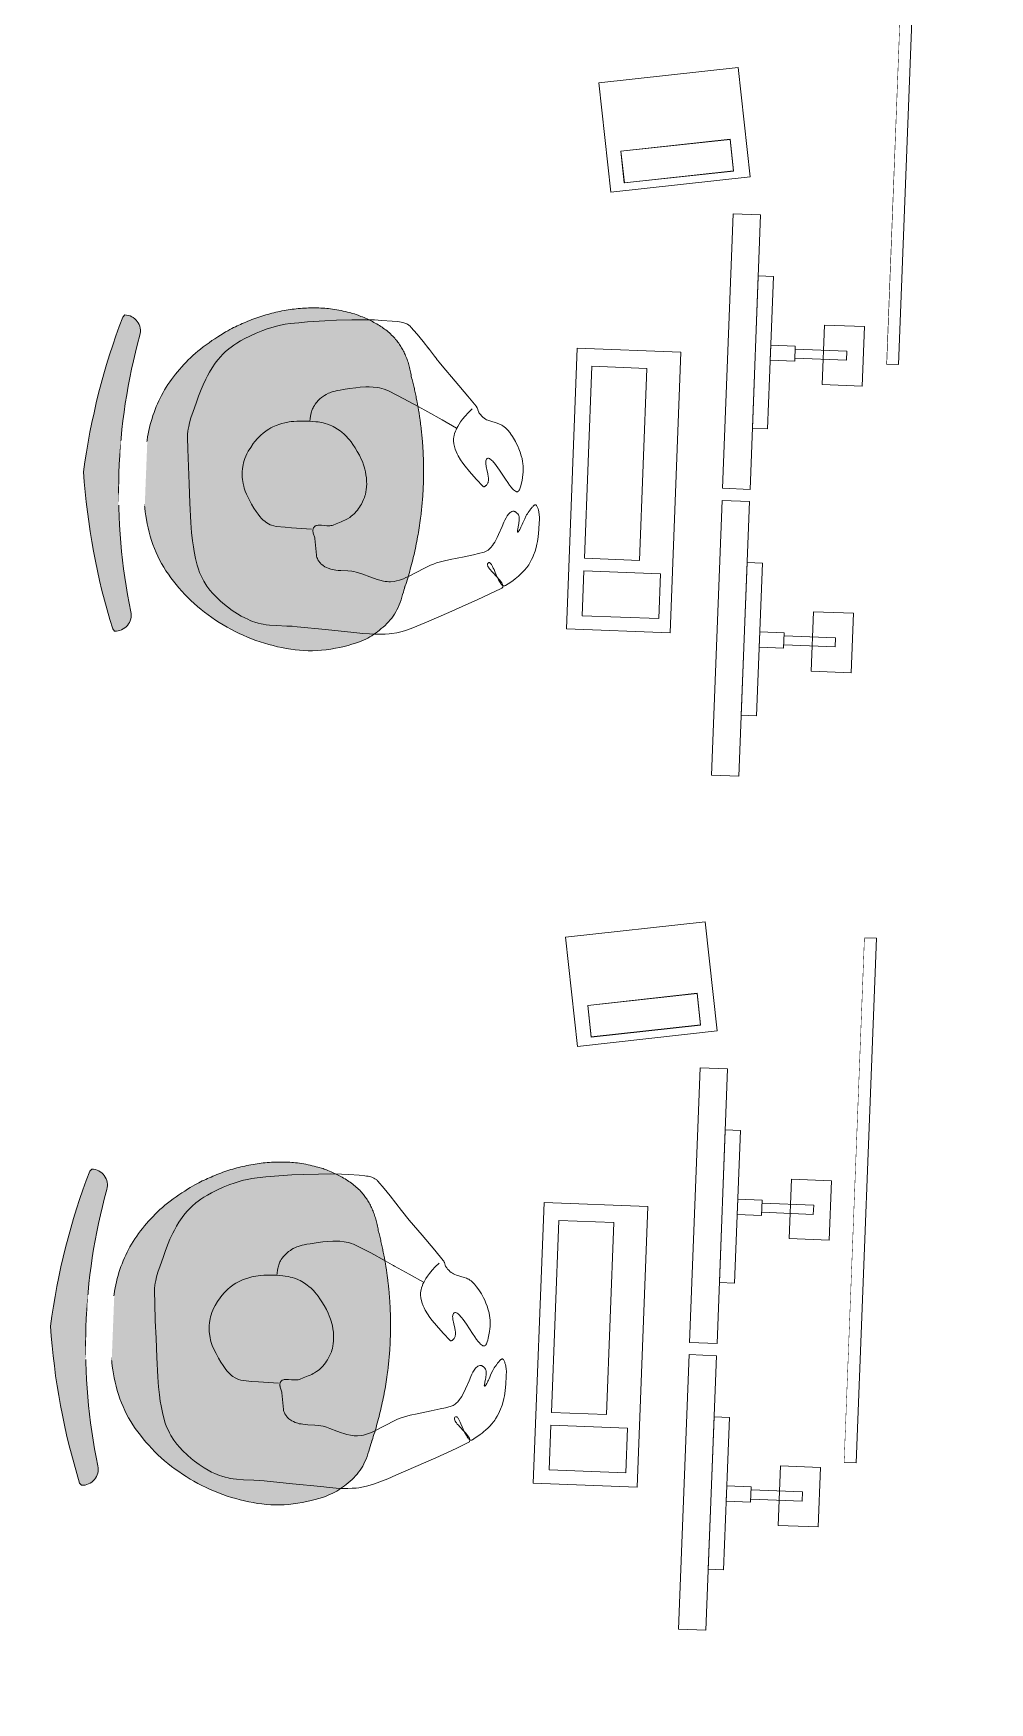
# Model space of a CAD drawing. Header units: millimetres. Extents: x 17924 to 83548, y -4690 to 56252.
# Drawn here: x 23729 to 25295, y 29877 to 32611 of the extents above; entities that cross this region are included whole.
import ezdxf

# ---------------------------------------------------------------- set-up
doc = ezdxf.new("R2010")
doc.units = ezdxf.units.MM
doc.header["$MEASUREMENT"] = 0
doc.layers.add('FURN-FILE', color=211, linetype='Continuous', lineweight=0)
doc.layers.add('FURN-WKST', color=42, linetype='Continuous', lineweight=13)

# ---------------------------------------------------------------- blocks, each defined once
blk = doc.blocks.new('*U1251')
at = {"color": 0, "linetype": 'ByBlock', "lineweight": -2}
blk.add_wipeout([(-903.2, -65.2), (-887.7, 334.5), (910.9, 265), (895.5, -134.7)], dxfattribs=at)
at = {"color": 0, "linetype": 'ByBlock', "lineweight": -2, "extrusion": (0, 0, -1), "flags": 128}
for points in [[(-30.8, 279), (-31.6, 299), (-890.9, 265.8), (-890.2, 245.8), (-30.8, 279)], [(883.2, -65.9), (882.4, -46), (23.1, -79.2), (23.8, -99.2), (883.2, -65.9)]]:
    blk.add_lwpolyline(points, close=True, dxfattribs=at)
blk = doc.blocks.new('Spine 1800x400_36')
at = {"color": 0, "linetype": 'ByBlock', "lineweight": -2, "extrusion": (0, 0, -1), "rotation": 2.212849044904994}
blk.add_blockref('*U1251', (-900, 100), dxfattribs=at)
blk = doc.blocks.new('*U1253')
at = {"color": 0, "linetype": 'ByBlock', "lineweight": -2}
blk.add_wipeout([(-903.2, -65.2), (-887.7, 334.5), (910.9, 265), (895.5, -134.7)], dxfattribs=at)
at = {"color": 0, "linetype": 'ByBlock', "lineweight": -2, "extrusion": (0, 0, -1), "flags": 128}
for points in [[(-30.8, 279), (-31.6, 299), (-890.9, 265.8), (-890.2, 245.8), (-30.8, 279)], [(883.2, -65.9), (882.4, -46), (23.1, -79.2), (23.8, -99.2), (883.2, -65.9)]]:
    blk.add_lwpolyline(points, close=True, dxfattribs=at)
blk = doc.blocks.new('Spine 1800x400_37')
at = {"color": 0, "linetype": 'ByBlock', "lineweight": -2, "extrusion": (0, 0, -1), "rotation": 2.212849044904994}
blk.add_blockref('*U1253', (-900, 100), dxfattribs=at)
blk = doc.blocks.new('ws 1800_35')
at = {"color": 0, "linetype": 'ByBlock', "lineweight": -2}
blk.add_wipeout([(0, 750), (1800, 750), (1800, 0), (0, 0)], dxfattribs=at)
blk = doc.blocks.new('ws 1800_36')
at = {"color": 0, "linetype": 'ByBlock', "lineweight": -2}
blk.add_wipeout([(0, 750), (1800, 750), (1800, 0), (0, 0)], dxfattribs=at)
blk = doc.blocks.new('*U1259')
at = {"color": 0, "linetype": 'ByBlock', "lineweight": -2}
blk.add_wipeout([(-903.2, -65.2), (-887.7, 334.5), (910.9, 265), (895.5, -134.7)], dxfattribs=at)
at = {"color": 0, "linetype": 'ByBlock', "lineweight": -2, "extrusion": (0, 0, -1), "flags": 128}
for points in [[(-30.8, 279), (-31.6, 299), (-890.9, 265.8), (-890.2, 245.8), (-30.8, 279)], [(883.2, -65.9), (882.4, -46), (23.1, -79.2), (23.8, -99.2), (883.2, -65.9)]]:
    blk.add_lwpolyline(points, close=True, dxfattribs=at)
blk = doc.blocks.new('Spine 1800x400_38')
at = {"color": 0, "linetype": 'ByBlock', "lineweight": -2, "extrusion": (0, 0, -1), "rotation": 2.212849044904994}
blk.add_blockref('*U1259', (-900, 100), dxfattribs=at)
blk = doc.blocks.new('ws 1800_39')
at = {"color": 0, "linetype": 'ByBlock', "lineweight": -2}
blk.add_wipeout([(0, 750), (1800, 750), (1800, 0), (0, 0)], dxfattribs=at)
blk = doc.blocks.new('*U1293')
at = {"color": 0, "linetype": 'ByBlock', "lineweight": -2, "extrusion": (0, 0, -1), "flags": 128}
for points in [[(-3.6, 105.9), (-229.6, 63.2), (-196.2, -113.7), (29.8, -70.9), (-3.6, 105.9)], [(1.8, -63.1), (-175.1, -96.6), (-184.8, -45.4), (-7.9, -11.9), (1.8, -63.1)], [(1.6, -63.6), (-175.4, -96.7), (-185, -45.5), (-8, -12.4), (1.6, -63.6)]]:
    blk.add_lwpolyline(points, close=True, dxfattribs=at)
blk = doc.blocks.new('*U1294')
at = {"linetype": 'ByBlock', "lineweight": -2, "extrusion": (0, 0, -1)}
blk.add_hatch(color=7, dxfattribs=at).paths.add_polyline_path([(240, 333.8, 0.058838), (-17.8, 378.3, 0.058838), (-270.6, 310.9), (-274, 307.6, 0.485231), (-240.2, 283.4, -0.059133), (-15.2, 320.4, -0.059133), (212.3, 303.7, 0.485231), (243.7, 330.9)])
h = blk.add_hatch(color=7, dxfattribs=at)
edge = h.paths.add_edge_path()
edge.add_spline(control_points=[(177.4, -145.2), (207.7, -138.4), (239.5, -120.2), (285.5, -39.3), (282.8, 112.4), (154.2, 268.8), (37, 282.3), (-13.3, 278.2)], knot_values=[0, 0, 0, 0, 0.127805, 0.173291, 0.430539, 0.788352, 1, 1, 1, 1], degree=3, periodic=0)
edge.add_spline(control_points=[(-13.3, 278.2), (-63.7, 277.8), (-179.2, 253.8), (-293.3, 86.5), (-282.4, -64.8), (-229.3, -141.2), (-196, -156.5), (-165.2, -160.6)], knot_values=[0, 0, 0, 0, 0.211648, 0.569461, 0.826709, 0.872195, 1, 1, 1, 1], degree=3, periodic=0)
edge.add_line((-165.2, -160.6), (-165.2, -160.8))
edge.add_arc((-20, 427.7), 606.2, 256.1357, 272.5726)
edge.add_arc((-20, 427.7), 606.2, 272.5725, 289.0094)
edge.add_line((177.4, -145.4), (177.4, -145.2))
at = {"color": 0, "linetype": 'ByBlock', "lineweight": -2, "extrusion": (0, 0, -1), "flags": 128}
blk.add_lwpolyline([(240, 333.8, 0.058838), (-17.8, 378.3), (-17.8, 378.3, 0.058838), (-270.6, 310.9), (-274, 307.6, 0.485231), (-240.2, 283.4), (-240.2, 283.4, -0.059133), (-15.2, 320.4, -0.059133), (212.3, 303.7), (212.3, 303.7, 0.485231), (243.7, 330.9), (240, 333.8)], format="xyb", close=True, dxfattribs=at)
at = {"color": 0, "linetype": 'ByBlock', "lineweight": -2}
blk.add_rational_spline([(-177.4, -145.2), (-207.7, -138.4), (-239.5, -120.2), (-285.5, -39.3), (-282.8, 112.4), (-154.2, 268.8), (-37, 282.3), (13.3, 278.2), (63.7, 277.8), (179.2, 253.8), (293.3, 86.5), (282.4, -64.8), (229.3, -141.2), (196, -156.5), (165.2, -160.6), (165.2, -160.6), (165.2, -160.7), (165.2, -160.8), (108.8, -174.7), (50.9, -180.5), (-7.2, -177.9), (-65.3, -175.2), (-122.4, -164.4), (-177.4, -145.4), (-177.4, -145.3), (-177.4, -145.3), (-177.4, -145.2)], [1, 1, 1, 1, 1, 1, 1, 1, 1, 1, 1, 1, 1, 1, 1, 1, 1, 1, 0.993153505411, 0.993153505411, 1, 0.993153505411, 0.993153505411, 1, 1, 1, 1], degree=3, knots=[0, 0, 0, 0, 0.021301, 0.028882, 0.071757, 0.131392, 0.166667, 0.166667, 0.166667, 0.201941, 0.261577, 0.304452, 0.312032, 0.333333, 0.333333, 0.333333, 0.5, 0.5, 0.5, 0.666667, 0.666667, 0.666667, 0.833333, 0.833333, 0.833333, 1, 1, 1, 1], dxfattribs=at)
blk.add_wipeout([(-37.7, 321.4), (67.7, 317.3), (66, 274.1), (-39.4, 278.1)], dxfattribs=at)
blk = doc.blocks.new('*U1295')
at = {"color": 0, "linetype": 'ByBlock', "lineweight": -2, "extrusion": (0, 0, -1), "flags": 128}
for points in [[(67.6, 119.9), (61.8, 113.1), (57.1, 107.1), (53.3, 101.8), (50.4, 97.1), (48.1, 93), (46.3, 89.5), (45, 86.4), (43.9, 83.6), (43.1, 81.3), (42.1, 77.2), (41.5, 74.1), (41.3, 71.9), (41.2, 68.5), (41.4, 65.2), (42.2, 60.5), (43.5, 56.1), (45.1, 52), (46.9, 48.2), (48.8, 44.6), (50.9, 41.3), (55.2, 35.2), (59.4, 29.9), (63.4, 25.3), (71, 17.4), (83, 5.8), (95.3, -5.4), (95.4, -5.5), (95.6, -5.6), (95.8, -5.7), (96, -5.8), (96.1, -5.8), (96.3, -5.8), (96.4, -5.8), (96.8, -5.8), (97.1, -5.7), (97.4, -5.6), (97.6, -5.5), (97.9, -5.3), (98.1, -5.2), (98.6, -4.8), (99, -4.5), (99.3, -4.2), (99.8, -3.7), (100.2, -3.3), (100.5, -3), (100.7, -2.7), (100.9, -2.4), (101.2, -2.1), (101.8, -1.2), (102.3, -0.2), (102.7, 0.9), (103, 1.9), (103.1, 3), (103.2, 5.2), (103.1, 7.4), (102.8, 9.5), (102.4, 11.5), (101.4, 15.5), (99.3, 22.5), (98.5, 25.1), (97.9, 27.3), (97.4, 29.1), (97, 30.7), (96.8, 32), (96.5, 34.2), (96.5, 35.7), (96.6, 36.7), (97, 38.2), (97.5, 39.4), (98.5, 40.5), (99.6, 41.1), (100.8, 41.2), (102.1, 40.9), (103.5, 40.2), (104.9, 39.3), (106.3, 38.2), (107.8, 36.9), (109.3, 35.5), (110.9, 33.9), (113.9, 30.5), (116.9, 26.9), (119.8, 23.3), (130.9, 9.1), (135, 4.1), (138.4, 0), (141.3, -3.1), (143.7, -5.5), (145.6, -7.2), (147.3, -8.3), (148.6, -9.1), (149.7, -9.6), (150.6, -9.8), (152, -9.8), (152.9, -9.4), (153.6, -8.9), (154.4, -7.7), (155, -6.1), (155.9, -2.9), (156.7, 0.2), (157.3, 3.3), (158.1, 9.1), (158.6, 14.3), (158.8, 18.9), (158.8, 22.9), (158.6, 26.5), (158.1, 32.6), (157.4, 37.1), (156.7, 40.3), (155.4, 45.1), (153.8, 49.5), (151.3, 55.3), (149, 60.4), (146.7, 64.8), (144.5, 68.6), (142.5, 72), (140.6, 74.8), (137.1, 79.7), (134.2, 83.3), (131.9, 85.9), (128.3, 89.6), (124.3, 93.1), (122.1, 94.7), (120, 96), (118, 97), (116, 97.8), (114.1, 98.5), (110.5, 99.5), (97.8, 102.3), (94.7, 103.2), (92.5, 104), (90.9, 104.8), (88.5, 106), (86.3, 107.6), (85.3, 108.4), (84.4, 109.2), (83.6, 109.9), (82.3, 111.1), (81.4, 112.1), (80.7, 112.9), (79.7, 114), (78.8, 115.3), (78.4, 115.8), (78.1, 116.4), (77.6, 117.4), (76.1, 121.2), (75.7, 122.1), (75.3, 122.8), (75.1, 123.3), (74.6, 124), (74.3, 124.3), (74, 124.6), (59.1, 140.2), (36.2, 163.2), (13.5, 186.2), (-0.4, 201.1), (-21, 223.6), (-31.6, 234.8), (-42.6, 245.8), (-43.7, 246.8), (-44.8, 247.6), (-45.9, 248.3), (-46.9, 248.9), (-47.9, 249.5), (-49.9, 250.3), (-51.7, 251), (-53.2, 251.4), (-54.7, 251.8), (-57.2, 252.3), (-59.1, 252.5), (-61.9, 252.8), (-64.7, 252.9), (-74.2, 253.1), (-90.8, 253), (-103.2, 252.7), (-121.7, 251.6), (-140.3, 250), (-165.3, 247.4), (-184, 245.1), (-212.1, 241.1), (-226.1, 238.7), (-240.1, 236.2), (-248.6, 234.3), (-255.9, 232.3), (-262.1, 230.3), (-267.6, 228.4), (-277, 224.6), (-284, 221.5), (-294.3, 216.4), (-304.7, 210.7), (-312.6, 206), (-319.3, 201.6), (-324.9, 197.6), (-329.6, 193.9), (-333.6, 190.4), (-337, 187.3), (-342.6, 181.6), (-346.6, 177.1), (-349.5, 173.5), (-353.7, 167.9), (-357.5, 162), (-362.2, 153.8), (-365.9, 146.6), (-368.8, 140.3), (-371.1, 134.7), (-374.8, 124.9), (-377.3, 117.4), (-380.6, 106), (-383.7, 94.3), (-387.5, 80.1), (-390.3, 69.5), (-392, 61.5), (-392.9, 55.5), (-393.4, 51), (-393.6, 47.6), (-393.7, 42.5), (-393.4, 37.4), (-391.6, 18.4), (-388.4, -10.1), (-385, -38.5), (-381.1, -69.9), (-377.2, -101.3), (-376, -110), (-374.8, -117.7), (-372.3, -130.9), (-370.1, -140.8), (-368.3, -148.2), (-365.1, -159.2), (-361.5, -170.2), (-359.1, -176.3), (-356.6, -181.8), (-353.9, -186.8), (-351.2, -191.4), (-348.5, -195.5), (-342.9, -202.9), (-337.5, -209.1), (-332.4, -214.3), (-327.8, -218.6), (-319.1, -225.7), (-312.2, -230.8), (-306.8, -234.4), (-298.5, -239.5), (-289.8, -244.3), (-283.1, -247.6), (-277.3, -250.2), (-272.2, -252.1), (-267.8, -253.7), (-263.9, -254.8), (-260.4, -255.7), (-254.4, -257), (-249.8, -257.8), (-246.4, -258.2), (-241.2, -258.6), (-235.9, -258.8), (-224.5, -258.6), (-207.4, -258.1), (-198.9, -257.9), (-190.4, -257.9), (-143.9, -259), (-97.3, -260.2), (-82.7, -260.5), (-71.8, -260.5), (-63.6, -260.4), (-57.4, -260.1), (-52.8, -259.7), (-46, -259), (-39.2, -258), (-35, -257.1), (-27.3, -255.2), (-20.7, -253), (-15, -250.9), (-10, -248.9), (-1.4, -245), (11.3, -238.7), (23.8, -232.2), (55.4, -215.5), (86.8, -198.5), (99.7, -191.5), (118.8, -180.6), (137.8, -169.7), (138.8, -168.9), (139.6, -168), (140, -167.2), (140.2, -166.2), (140.2, -165.3), (140, -164.3), (139.6, -163.3), (139.1, -162.4), (138.5, -161.4), (137.8, -160.4), (136.3, -158.4), (134.5, -156.5), (132.7, -154.6), (128.9, -151.1), (122, -144.9), (119.6, -142.6), (117.7, -140.7), (116.1, -139), (114.9, -137.6), (114.1, -136.5), (113.4, -135.5), (112.9, -134.7), (112.4, -133.3), (112.2, -132.3), (112.2, -131.7), (112.4, -130.7), (113, -129.9), (113.7, -129.3), (114.4, -129), (115.2, -129), (115.9, -129.3), (116.6, -129.7), (117.3, -130.3), (118.1, -131.1), (118.8, -132), (119.5, -132.9), (120.9, -135), (122.3, -137.3), (123.6, -139.7), (126.1, -144.4), (130.6, -152.9), (132.4, -155.9), (133.9, -158.3), (135.2, -160.2), (136.4, -161.7), (137.4, -162.8), (138.3, -163.6), (139, -164.2), (139.7, -164.7), (140.8, -165.2), (141.7, -165.3), (142.3, -165.3), (143.2, -165), (144.2, -164.5), (148.6, -161.2), (152.6, -158), (156.2, -155.1), (159.4, -152.3), (162.1, -149.7), (164.5, -147.4), (168.7, -143), (171.6, -139.4), (173.7, -136.6), (176.8, -132.2), (178.2, -129.8), (179.6, -127.4), (181.8, -122.9), (183.7, -118.7), (185.2, -114.8), (186.4, -111.1), (188.3, -104.3), (189.6, -98.3), (190.4, -93.1), (190.9, -88.6), (191.4, -80.6), (191.7, -68.8), (191.5, -57), (191.4, -53.5), (191.2, -50.4), (191, -47.7), (190.6, -45.4), (190.2, -43.3), (189.8, -41.5), (189.4, -39.9), (188.6, -37.3), (187.8, -35.3), (187.2, -33.9), (186.1, -31.8), (184.8, -29.7), (184.5, -29.4), (184.2, -29.1), (183.9, -28.9), (183.6, -28.8), (183.3, -28.7), (183, -28.7), (182.7, -28.8), (182.5, -28.8), (182.2, -29), (181.6, -29.3), (181.1, -29.7), (180.6, -30.1), (180.1, -30.6), (179.6, -31.1), (178.8, -32.2), (178, -33.2), (176.8, -35.1), (175.8, -36.5), (175.2, -37.6), (174.7, -38.3), (174.4, -38.8), (173.9, -39.5), (173.5, -40.2), (172.2, -42.2), (171, -44.4), (169.9, -46.5), (169, -48.7), (167.3, -52.9), (165.9, -56.7), (164.8, -60), (163.8, -62.8), (163, -65.1), (162.3, -67), (161.7, -68.6), (161.2, -69.9), (160.7, -71), (160, -72.6), (159.4, -73.6), (159, -74.3), (158.4, -75), (157.7, -75.5), (157.5, -75.6), (157.3, -75.6), (157.1, -75.4), (157, -75.1), (157, -74.8), (156.9, -74.4), (156.9, -73.9), (156.9, -73.4), (157, -72.2), (157.2, -70.8), (157.3, -69.5), (157.5, -68.1), (157.7, -66.7), (158, -64), (158.3, -61.6), (158.4, -59.4), (158.5, -57.5), (158.5, -55.9), (158.5, -54.5), (158.4, -53.3), (158.1, -51.3), (157.8, -50), (157.5, -49.1), (157.3, -48.4), (156.8, -47.5), (156.2, -46.8), (155.9, -46.3), (155.5, -45.9), (155.1, -45.6), (154.7, -45.2), (153.9, -44.6), (153.2, -44.1), (152.5, -43.6), (152, -43.3), (151.5, -43), (151, -42.8), (150.7, -42.6), (150.4, -42.5), (149.8, -42.3), (149.4, -42.2), (149.2, -42.1), (148.8, -42.1), (148.4, -42.1), (146.8, -42.3), (145.3, -42.9), (143.9, -43.8), (142.7, -44.8), (141.5, -46.1), (140.4, -47.4), (138.5, -50.6), (136.7, -54), (135.2, -57.6), (133.8, -61.2), (131.3, -68.5), (126.6, -82.1), (124.7, -87.1), (123, -91.4), (121.3, -95), (119.8, -97.9), (118.3, -100.4), (115.6, -104.3), (113.3, -106.9), (111.5, -108.6), (108.6, -110.8), (105.4, -112.4), (96.3, -115.6), (88, -118.3), (73.1, -122.6), (50.6, -128.9), (39.5, -132.4), (28.8, -136.2), (23.9, -138.4), (19.3, -140.6), (10.8, -145.5), (-3.9, -154.9), (-15, -161.8), (-19.2, -164.1), (-22.9, -166.1), (-29.4, -169), (-34.3, -170.7), (-38, -171.7), (-43.6, -172.7), (-46.5, -172.9), (-49.4, -173), (-52.5, -172.8), (-55.5, -172.6), (-61.2, -171.7), (-66.1, -170.7), (-70.5, -169.6), (-78.2, -167.5), (-89.7, -164.1), (-95.4, -162.6), (-101.1, -161.4), (-104.8, -160.8), (-108.2, -160.5), (-114.7, -160.4), (-126.2, -160.7), (-130.5, -160.7), (-134.3, -160.7), (-137.5, -160.4), (-140.4, -160.1), (-142.8, -159.7), (-147.1, -158.6), (-150.3, -157.5), (-152.7, -156.4), (-156.1, -154.5), (-157.9, -153.3), (-159.6, -152), (-160.7, -151), (-161.8, -150), (-163.5, -148), (-165, -146.1), (-166.1, -144.1), (-167, -142.3), (-167.7, -140.5), (-168.2, -138.8), (-172.8, -111.8), (-173.1, -110.8), (-176, -103.1), (-176.3, -102.2), (-176.5, -101.3), (-176.7, -100.6), (-176.9, -99.3), (-177, -98.3), (-177, -97.6), (-176.9, -96.5), (-176.7, -95.4), (-176.3, -94.5), (-176, -93.7), (-175.5, -93), (-175, -92.4), (-174.4, -91.8), (-173.8, -91.4), (-173.2, -91), (-171.9, -90.4), (-170.5, -90), (-169, -89.7), (-167.6, -89.5), (-166.3, -89.4), (-163.5, -89.3), (-158.5, -89.3), (-154.7, -89.3), (-152, -89.2), (-150, -89), (-148.6, -88.7), (-147.6, -88.5), (-146.1, -88), (-144.7, -87.4), (-140, -85), (-131.8, -81), (-128.8, -79.5), (-126.2, -78), (-123.9, -76.6), (-122, -75.3), (-118.6, -72.8), (-116.1, -70.7), (-114.3, -69), (-111.7, -66.2), (-110.4, -64.6), (-109.2, -63), (-107, -60.1), (-105.2, -57.3), (-103.7, -54.7), (-102.4, -52.2), (-101.2, -49.9), (-99.4, -45.6), (-98.1, -41.9), (-97.1, -38.6), (-96.4, -35.7), (-95.9, -33.2), (-95.3, -28.8), (-95, -25.5), (-94.9, -20.6), (-95.1, -15.7), (-95.4, -12.5), (-96.3, -6.3), (-97.4, -1), (-98.7, 3.7), (-100, 7.8), (-101.3, 11.4), (-102.6, 14.5), (-105, 19.9), (-107.1, 23.9), (-110.6, 29.9), (-114.5, 35.9), (-118.7, 41.7), (-122.4, 46.6), (-125.7, 50.5), (-128.7, 53.8), (-131.4, 56.6), (-133.8, 58.9), (-138.3, 62.6), (-142, 65.3), (-144.8, 67.2), (-149.4, 69.9), (-154.3, 72.3), (-157.1, 73.6), (-159.6, 74.6), (-162, 75.4), (-166.5, 76.7), (-170.4, 77.6), (-173.8, 78.2), (-176.8, 78.6), (-182, 79.1), (-185.9, 79.2), (-191.8, 79.3), (-197.6, 79.2), (-204.9, 78.8), (-211.3, 78.3), (-216.9, 77.7), (-221.7, 77), (-226, 76.2), (-229.7, 75.3), (-236.2, 73.5), (-241, 71.9), (-244.6, 70.5), (-250, 68.1), (-255.3, 65.2), (-258.6, 63.3), (-261.5, 61.3), (-264.1, 59.4), (-266.4, 57.5), (-270.6, 53.9), (-274, 50.5), (-276.7, 47.4), (-279, 44.6), (-282.8, 39.4), (-285.4, 35.4), (-289.1, 29), (-292.5, 22.4), (-294.3, 18.2), (-295.8, 14.1), (-297, 10.3), (-297.9, 6.6), (-298.6, 3.1), (-299.1, -0.2), (-299.7, -6.4), (-299.7, -11.9), (-299.5, -16.7), (-299, -20.9), (-298.4, -24.5), (-297, -30.7), (-295.6, -35.2), (-294.4, -38.5), (-292.3, -43.4), (-289.8, -48.1), (-285, -56.2), (-280.4, -63.4), (-276.2, -69.6), (-272.2, -74.9), (-268.6, -79.2), (-265.2, -82.8), (-262.2, -85.7), (-259.4, -88), (-256.9, -89.8), (-254.7, -91.3), (-250.6, -93.5), (-247.5, -94.8), (-245, -95.6), (-241.3, -96.4), (-237.3, -96.8), (-222.9, -97.1), (-212.1, -97.1), (-195.8, -96.9), (-179.6, -96.6)], [(44.3, 86.5), (19.9, 97.9), (-4.6, 109.4), (-20.8, 116.8), (-45.2, 127.7), (-69.9, 138.1), (-74.3, 139.7), (-78.6, 140.8), (-82.6, 141.7), (-86.5, 142.3), (-90.1, 142.6), (-97, 142.9), (-103.1, 142.7), (-108.5, 142.2), (-117.9, 141), (-124.9, 139.7), (-135.4, 137.5), (-145.5, 135.1), (-150.5, 133.9), (-154.8, 132.7), (-158.4, 131.5), (-161.6, 130.4), (-164.4, 129.3), (-166.7, 128.2), (-168.8, 127.1), (-172.3, 125), (-174.9, 123.3), (-176.8, 121.8), (-179.6, 119.5), (-182.3, 116.8), (-183.8, 115.1), (-185.1, 113.5), (-186.3, 112), (-187.3, 110.6), (-189.1, 107.9), (-190.4, 105.5), (-191.5, 103.4), (-192.3, 101.5), (-192.9, 99.9), (-193.9, 96.9), (-194.4, 94.7), (-194.8, 93), (-195.2, 90.4), (-195.4, 87.7), (-195.7, 83.5), (-196, 79.2)]]:
    blk.add_lwpolyline(points, dxfattribs=at)
blk = doc.blocks.new('*U1296')
at = {"color": 0, "linetype": 'ByBlock', "lineweight": -2, "flags": 128}
for points in [[(-93.8, -226.5), (-76.1, 233.1), (93.8, 226.5), (76.1, -233.1), (-93.8, -226.5)], [(65, 131.6), (67.8, 204.9), (-57.6, 209.7), (-60.4, 136.4), (65, 131.6)], [(-37.9, -200.2), (-25.8, 114.3), (64.2, 110.8), (52, -203.7), (-37.9, -200.2)]]:
    blk.add_lwpolyline(points, close=True, dxfattribs=at)
blk = doc.blocks.new('*U1297')
at = {"color": 0, "linetype": 'ByBlock', "lineweight": -2}
for p, q in [((-77.4, 249), (-77.9, 234)), ((7, 245.7), (-77.4, 249)), ((6.5, 230.7), (-77.9, 234)), ((-95.5, -220.7), (-96.1, -235.7)), ((-11.7, -238.9), (-96.1, -235.7)), ((-11.1, -224), (-95.5, -220.7))]:
    blk.add_line(p, q, dxfattribs=at)
at = {"color": 0, "linetype": 'ByBlock', "lineweight": -2, "flags": 128}
for points in [[(80.4, 460.5), (63, 10.9), (108, 9.1), (125.4, 458.8), (80.4, 460.5)], [(76.5, 360.6), (66.9, 110.8), (41.9, 111.8), (51.5, 361.6), (76.5, 360.6)], [(-103.4, 291.2), (-37.7, 288.7), (-41.5, 191.3), (-107.2, 193.8), (-103.4, 291.2)], [(47.2, 249.2), (46.2, 224.2), (6.3, 225.7), (7.2, 250.7), (47.2, 249.2)], [(62.2, -9.1), (44.9, -458.8), (89.8, -460.5), (107.2, -10.9), (62.2, -9.1)], [(58.4, -109), (48.7, -358.9), (23.7, -357.9), (33.4, -108.1), (58.4, -109)], [(-121.6, -178.4), (-55.9, -181), (-59.6, -278.3), (-125.4, -275.8), (-121.6, -178.4)], [(29, -220.5), (28.1, -245.5), (-11.9, -243.9), (-10.9, -219), (29, -220.5)]]:
    blk.add_lwpolyline(points, close=True, dxfattribs=at)
blk = doc.blocks.new('wrk2_15')
at = {"color": 0, "linetype": 'ByBlock', "lineweight": -2, "extrusion": (0, 0, -1)}
for name, p, rotation in [('*U1294', (-596.2, 928), 2.212929250014386), ('*U1293', (-1190, 261.5), 92.21292925001437)]:
    blk.add_blockref(name, p, dxfattribs=dict(at, rotation=rotation))
at = {"color": 0, "linetype": 'ByBlock', "lineweight": -2, "rotation": 92.21320400544748}
for name, p in [('*U1296', (596.5, 421.9)), ('*U1297', (599.8, 152.6))]:
    blk.add_blockref(name, p, dxfattribs=at)
at = {"color": 0, "linetype": 'ByBlock', "lineweight": -2, "extrusion": (0, 0, -1), "rotation": 92.21292925001437}
blk.add_blockref('*U1295', (-603.5, 747.1), dxfattribs=at)
blk = doc.blocks.new('*U1299')
at = {"color": 0, "linetype": 'ByBlock', "lineweight": -2, "extrusion": (0, 0, -1), "flags": 128}
for points in [[(-3.6, 105.9), (-229.6, 63.2), (-196.2, -113.7), (29.8, -70.9), (-3.6, 105.9)], [(1.8, -63.1), (-175.1, -96.6), (-184.8, -45.4), (-7.9, -11.9), (1.8, -63.1)], [(1.6, -63.6), (-175.4, -96.7), (-185, -45.5), (-8, -12.4), (1.6, -63.6)]]:
    blk.add_lwpolyline(points, close=True, dxfattribs=at)
blk = doc.blocks.new('*U1300')
at = {"linetype": 'ByBlock', "lineweight": -2, "extrusion": (0, 0, -1)}
blk.add_hatch(color=7, dxfattribs=at).paths.add_polyline_path([(240, 333.8, 0.058838), (-17.8, 378.3, 0.058838), (-270.6, 310.9), (-274, 307.6, 0.485231), (-240.2, 283.4, -0.059133), (-15.2, 320.4, -0.059133), (212.3, 303.7, 0.485231), (243.7, 330.9)])
h = blk.add_hatch(color=7, dxfattribs=at)
edge = h.paths.add_edge_path()
edge.add_spline(control_points=[(177.4, -145.2), (207.7, -138.4), (239.5, -120.2), (285.5, -39.3), (282.8, 112.4), (154.2, 268.8), (37, 282.3), (-13.3, 278.2)], knot_values=[0, 0, 0, 0, 0.127805, 0.173291, 0.430539, 0.788352, 1, 1, 1, 1], degree=3, periodic=0)
edge.add_spline(control_points=[(-13.3, 278.2), (-63.7, 277.8), (-179.2, 253.8), (-293.3, 86.5), (-282.4, -64.8), (-229.3, -141.2), (-196, -156.5), (-165.2, -160.6)], knot_values=[0, 0, 0, 0, 0.211648, 0.569461, 0.826709, 0.872195, 1, 1, 1, 1], degree=3, periodic=0)
edge.add_line((-165.2, -160.6), (-165.2, -160.8))
edge.add_arc((-20, 427.7), 606.2, 256.1357, 272.5726)
edge.add_arc((-20, 427.7), 606.2, 272.5725, 289.0094)
edge.add_line((177.4, -145.4), (177.4, -145.2))
at = {"color": 0, "linetype": 'ByBlock', "lineweight": -2, "extrusion": (0, 0, -1), "flags": 128}
blk.add_lwpolyline([(240, 333.8, 0.058838), (-17.8, 378.3), (-17.8, 378.3, 0.058838), (-270.6, 310.9), (-274, 307.6, 0.485231), (-240.2, 283.4), (-240.2, 283.4, -0.059133), (-15.2, 320.4, -0.059133), (212.3, 303.7), (212.3, 303.7, 0.485231), (243.7, 330.9), (240, 333.8)], format="xyb", close=True, dxfattribs=at)
at = {"color": 0, "linetype": 'ByBlock', "lineweight": -2}
blk.add_rational_spline([(-177.4, -145.2), (-207.7, -138.4), (-239.5, -120.2), (-285.5, -39.3), (-282.8, 112.4), (-154.2, 268.8), (-37, 282.3), (13.3, 278.2), (63.7, 277.8), (179.2, 253.8), (293.3, 86.5), (282.4, -64.8), (229.3, -141.2), (196, -156.5), (165.2, -160.6), (165.2, -160.6), (165.2, -160.7), (165.2, -160.8), (108.8, -174.7), (50.9, -180.5), (-7.2, -177.9), (-65.3, -175.2), (-122.4, -164.4), (-177.4, -145.4), (-177.4, -145.3), (-177.4, -145.3), (-177.4, -145.2)], [1, 1, 1, 1, 1, 1, 1, 1, 1, 1, 1, 1, 1, 1, 1, 1, 1, 1, 0.993153505411, 0.993153505411, 1, 0.993153505411, 0.993153505411, 1, 1, 1, 1], degree=3, knots=[0, 0, 0, 0, 0.021301, 0.028882, 0.071757, 0.131392, 0.166667, 0.166667, 0.166667, 0.201941, 0.261577, 0.304452, 0.312032, 0.333333, 0.333333, 0.333333, 0.5, 0.5, 0.5, 0.666667, 0.666667, 0.666667, 0.833333, 0.833333, 0.833333, 1, 1, 1, 1], dxfattribs=at)
blk.add_wipeout([(-37.7, 321.4), (67.7, 317.3), (66, 274.1), (-39.4, 278.1)], dxfattribs=at)
blk = doc.blocks.new('*U1301')
at = {"color": 0, "linetype": 'ByBlock', "lineweight": -2, "extrusion": (0, 0, -1), "flags": 128}
for points in [[(67.6, 119.9), (61.8, 113.1), (57.1, 107.1), (53.3, 101.8), (50.4, 97.1), (48.1, 93), (46.3, 89.5), (45, 86.4), (43.9, 83.6), (43.1, 81.3), (42.1, 77.2), (41.5, 74.1), (41.3, 71.9), (41.2, 68.5), (41.4, 65.2), (42.2, 60.5), (43.5, 56.1), (45.1, 52), (46.9, 48.2), (48.8, 44.6), (50.9, 41.3), (55.2, 35.2), (59.4, 29.9), (63.4, 25.3), (71, 17.4), (83, 5.8), (95.3, -5.4), (95.4, -5.5), (95.6, -5.6), (95.8, -5.7), (96, -5.8), (96.1, -5.8), (96.3, -5.8), (96.4, -5.8), (96.8, -5.8), (97.1, -5.7), (97.4, -5.6), (97.6, -5.5), (97.9, -5.3), (98.1, -5.2), (98.6, -4.8), (99, -4.5), (99.3, -4.2), (99.8, -3.7), (100.2, -3.3), (100.5, -3), (100.7, -2.7), (100.9, -2.4), (101.2, -2.1), (101.8, -1.2), (102.3, -0.2), (102.7, 0.9), (103, 1.9), (103.1, 3), (103.2, 5.2), (103.1, 7.4), (102.8, 9.5), (102.4, 11.5), (101.4, 15.5), (99.3, 22.5), (98.5, 25.1), (97.9, 27.3), (97.4, 29.1), (97, 30.7), (96.8, 32), (96.5, 34.2), (96.5, 35.7), (96.6, 36.7), (97, 38.2), (97.5, 39.4), (98.5, 40.5), (99.6, 41.1), (100.8, 41.2), (102.1, 40.9), (103.5, 40.2), (104.9, 39.3), (106.3, 38.2), (107.8, 36.9), (109.3, 35.5), (110.9, 33.9), (113.9, 30.5), (116.9, 26.9), (119.8, 23.3), (130.9, 9.1), (135, 4.1), (138.4, 0), (141.3, -3.1), (143.7, -5.5), (145.6, -7.2), (147.3, -8.3), (148.6, -9.1), (149.7, -9.6), (150.6, -9.8), (152, -9.8), (152.9, -9.4), (153.6, -8.9), (154.4, -7.7), (155, -6.1), (155.9, -2.9), (156.7, 0.2), (157.3, 3.3), (158.1, 9.1), (158.6, 14.3), (158.8, 18.9), (158.8, 22.9), (158.6, 26.5), (158.1, 32.6), (157.4, 37.1), (156.7, 40.3), (155.4, 45.1), (153.8, 49.5), (151.3, 55.3), (149, 60.4), (146.7, 64.8), (144.5, 68.6), (142.5, 72), (140.6, 74.8), (137.1, 79.7), (134.2, 83.3), (131.9, 85.9), (128.3, 89.6), (124.3, 93.1), (122.1, 94.7), (120, 96), (118, 97), (116, 97.8), (114.1, 98.5), (110.5, 99.5), (97.8, 102.3), (94.7, 103.2), (92.5, 104), (90.9, 104.8), (88.5, 106), (86.3, 107.6), (85.3, 108.4), (84.4, 109.2), (83.6, 109.9), (82.3, 111.1), (81.4, 112.1), (80.7, 112.9), (79.7, 114), (78.8, 115.3), (78.4, 115.8), (78.1, 116.4), (77.6, 117.4), (76.1, 121.2), (75.7, 122.1), (75.3, 122.8), (75.1, 123.3), (74.6, 124), (74.3, 124.3), (74, 124.6), (59.1, 140.2), (36.2, 163.2), (13.5, 186.2), (-0.4, 201.1), (-21, 223.6), (-31.6, 234.8), (-42.6, 245.8), (-43.7, 246.8), (-44.8, 247.6), (-45.9, 248.3), (-46.9, 248.9), (-47.9, 249.5), (-49.9, 250.3), (-51.7, 251), (-53.2, 251.4), (-54.7, 251.8), (-57.2, 252.3), (-59.1, 252.5), (-61.9, 252.8), (-64.7, 252.9), (-74.2, 253.1), (-90.8, 253), (-103.2, 252.7), (-121.7, 251.6), (-140.3, 250), (-165.3, 247.4), (-184, 245.1), (-212.1, 241.1), (-226.1, 238.7), (-240.1, 236.2), (-248.6, 234.3), (-255.9, 232.3), (-262.1, 230.3), (-267.6, 228.4), (-277, 224.6), (-284, 221.5), (-294.3, 216.4), (-304.7, 210.7), (-312.6, 206), (-319.3, 201.6), (-324.9, 197.6), (-329.6, 193.9), (-333.6, 190.4), (-337, 187.3), (-342.6, 181.6), (-346.6, 177.1), (-349.5, 173.5), (-353.7, 167.9), (-357.5, 162), (-362.2, 153.8), (-365.9, 146.6), (-368.8, 140.3), (-371.1, 134.7), (-374.8, 124.9), (-377.3, 117.4), (-380.6, 106), (-383.7, 94.3), (-387.5, 80.1), (-390.3, 69.5), (-392, 61.5), (-392.9, 55.5), (-393.4, 51), (-393.6, 47.6), (-393.7, 42.5), (-393.4, 37.4), (-391.6, 18.4), (-388.4, -10.1), (-385, -38.5), (-381.1, -69.9), (-377.2, -101.3), (-376, -110), (-374.8, -117.7), (-372.3, -130.9), (-370.1, -140.8), (-368.3, -148.2), (-365.1, -159.2), (-361.5, -170.2), (-359.1, -176.3), (-356.6, -181.8), (-353.9, -186.8), (-351.2, -191.4), (-348.5, -195.5), (-342.9, -202.9), (-337.5, -209.1), (-332.4, -214.3), (-327.8, -218.6), (-319.1, -225.7), (-312.2, -230.8), (-306.8, -234.4), (-298.5, -239.5), (-289.8, -244.3), (-283.1, -247.6), (-277.3, -250.2), (-272.2, -252.1), (-267.8, -253.7), (-263.9, -254.8), (-260.4, -255.7), (-254.4, -257), (-249.8, -257.8), (-246.4, -258.2), (-241.2, -258.6), (-235.9, -258.8), (-224.5, -258.6), (-207.4, -258.1), (-198.9, -257.9), (-190.4, -257.9), (-143.9, -259), (-97.3, -260.2), (-82.7, -260.5), (-71.8, -260.5), (-63.6, -260.4), (-57.4, -260.1), (-52.8, -259.7), (-46, -259), (-39.2, -258), (-35, -257.1), (-27.3, -255.2), (-20.7, -253), (-15, -250.9), (-10, -248.9), (-1.4, -245), (11.3, -238.7), (23.8, -232.2), (55.4, -215.5), (86.8, -198.5), (99.7, -191.5), (118.8, -180.6), (137.8, -169.7), (138.8, -168.9), (139.6, -168), (140, -167.2), (140.2, -166.2), (140.2, -165.3), (140, -164.3), (139.6, -163.3), (139.1, -162.4), (138.5, -161.4), (137.8, -160.4), (136.3, -158.4), (134.5, -156.5), (132.7, -154.6), (128.9, -151.1), (122, -144.9), (119.6, -142.6), (117.7, -140.7), (116.1, -139), (114.9, -137.6), (114.1, -136.5), (113.4, -135.5), (112.9, -134.7), (112.4, -133.3), (112.2, -132.3), (112.2, -131.7), (112.4, -130.7), (113, -129.9), (113.7, -129.3), (114.4, -129), (115.2, -129), (115.9, -129.3), (116.6, -129.7), (117.3, -130.3), (118.1, -131.1), (118.8, -132), (119.5, -132.9), (120.9, -135), (122.3, -137.3), (123.6, -139.7), (126.1, -144.4), (130.6, -152.9), (132.4, -155.9), (133.9, -158.3), (135.2, -160.2), (136.4, -161.7), (137.4, -162.8), (138.3, -163.6), (139, -164.2), (139.7, -164.7), (140.8, -165.2), (141.7, -165.3), (142.3, -165.3), (143.2, -165), (144.2, -164.5), (148.6, -161.2), (152.6, -158), (156.2, -155.1), (159.4, -152.3), (162.1, -149.7), (164.5, -147.4), (168.7, -143), (171.6, -139.4), (173.7, -136.6), (176.8, -132.2), (178.2, -129.8), (179.6, -127.4), (181.8, -122.9), (183.7, -118.7), (185.2, -114.8), (186.4, -111.1), (188.3, -104.3), (189.6, -98.3), (190.4, -93.1), (190.9, -88.6), (191.4, -80.6), (191.7, -68.8), (191.5, -57), (191.4, -53.5), (191.2, -50.4), (191, -47.7), (190.6, -45.4), (190.2, -43.3), (189.8, -41.5), (189.4, -39.9), (188.6, -37.3), (187.8, -35.3), (187.2, -33.9), (186.1, -31.8), (184.8, -29.7), (184.5, -29.4), (184.2, -29.1), (183.9, -28.9), (183.6, -28.8), (183.3, -28.7), (183, -28.7), (182.7, -28.8), (182.5, -28.8), (182.2, -29), (181.6, -29.3), (181.1, -29.7), (180.6, -30.1), (180.1, -30.6), (179.6, -31.1), (178.8, -32.2), (178, -33.2), (176.8, -35.1), (175.8, -36.5), (175.2, -37.6), (174.7, -38.3), (174.4, -38.8), (173.9, -39.5), (173.5, -40.2), (172.2, -42.2), (171, -44.4), (169.9, -46.5), (169, -48.7), (167.3, -52.9), (165.9, -56.7), (164.8, -60), (163.8, -62.8), (163, -65.1), (162.3, -67), (161.7, -68.6), (161.2, -69.9), (160.7, -71), (160, -72.6), (159.4, -73.6), (159, -74.3), (158.4, -75), (157.7, -75.5), (157.5, -75.6), (157.3, -75.6), (157.1, -75.4), (157, -75.1), (157, -74.8), (156.9, -74.4), (156.9, -73.9), (156.9, -73.4), (157, -72.2), (157.2, -70.8), (157.3, -69.5), (157.5, -68.1), (157.7, -66.7), (158, -64), (158.3, -61.6), (158.4, -59.4), (158.5, -57.5), (158.5, -55.9), (158.5, -54.5), (158.4, -53.3), (158.1, -51.3), (157.8, -50), (157.5, -49.1), (157.3, -48.4), (156.8, -47.5), (156.2, -46.8), (155.9, -46.3), (155.5, -45.9), (155.1, -45.6), (154.7, -45.2), (153.9, -44.6), (153.2, -44.1), (152.5, -43.6), (152, -43.3), (151.5, -43), (151, -42.8), (150.7, -42.6), (150.4, -42.5), (149.8, -42.3), (149.4, -42.2), (149.2, -42.1), (148.8, -42.1), (148.4, -42.1), (146.8, -42.3), (145.3, -42.9), (143.9, -43.8), (142.7, -44.8), (141.5, -46.1), (140.4, -47.4), (138.5, -50.6), (136.7, -54), (135.2, -57.6), (133.8, -61.2), (131.3, -68.5), (126.6, -82.1), (124.7, -87.1), (123, -91.4), (121.3, -95), (119.8, -97.9), (118.3, -100.4), (115.6, -104.3), (113.3, -106.9), (111.5, -108.6), (108.6, -110.8), (105.4, -112.4), (96.3, -115.6), (88, -118.3), (73.1, -122.6), (50.6, -128.9), (39.5, -132.4), (28.8, -136.2), (23.9, -138.4), (19.3, -140.6), (10.8, -145.5), (-3.9, -154.9), (-15, -161.8), (-19.2, -164.1), (-22.9, -166.1), (-29.4, -169), (-34.3, -170.7), (-38, -171.7), (-43.6, -172.7), (-46.5, -172.9), (-49.4, -173), (-52.5, -172.8), (-55.5, -172.6), (-61.2, -171.7), (-66.1, -170.7), (-70.5, -169.6), (-78.2, -167.5), (-89.7, -164.1), (-95.4, -162.6), (-101.1, -161.4), (-104.8, -160.8), (-108.2, -160.5), (-114.7, -160.4), (-126.2, -160.7), (-130.5, -160.7), (-134.3, -160.7), (-137.5, -160.4), (-140.4, -160.1), (-142.8, -159.7), (-147.1, -158.6), (-150.3, -157.5), (-152.7, -156.4), (-156.1, -154.5), (-157.9, -153.3), (-159.6, -152), (-160.7, -151), (-161.8, -150), (-163.5, -148), (-165, -146.1), (-166.1, -144.1), (-167, -142.3), (-167.7, -140.5), (-168.2, -138.8), (-172.8, -111.8), (-173.1, -110.8), (-176, -103.1), (-176.3, -102.2), (-176.5, -101.3), (-176.7, -100.6), (-176.9, -99.3), (-177, -98.3), (-177, -97.6), (-176.9, -96.5), (-176.7, -95.4), (-176.3, -94.5), (-176, -93.7), (-175.5, -93), (-175, -92.4), (-174.4, -91.8), (-173.8, -91.4), (-173.2, -91), (-171.9, -90.4), (-170.5, -90), (-169, -89.7), (-167.6, -89.5), (-166.3, -89.4), (-163.5, -89.3), (-158.5, -89.3), (-154.7, -89.3), (-152, -89.2), (-150, -89), (-148.6, -88.7), (-147.6, -88.5), (-146.1, -88), (-144.7, -87.4), (-140, -85), (-131.8, -81), (-128.8, -79.5), (-126.2, -78), (-123.9, -76.6), (-122, -75.3), (-118.6, -72.8), (-116.1, -70.7), (-114.3, -69), (-111.7, -66.2), (-110.4, -64.6), (-109.2, -63), (-107, -60.1), (-105.2, -57.3), (-103.7, -54.7), (-102.4, -52.2), (-101.2, -49.9), (-99.4, -45.6), (-98.1, -41.9), (-97.1, -38.6), (-96.4, -35.7), (-95.9, -33.2), (-95.3, -28.8), (-95, -25.5), (-94.9, -20.6), (-95.1, -15.7), (-95.4, -12.5), (-96.3, -6.3), (-97.4, -1), (-98.7, 3.7), (-100, 7.8), (-101.3, 11.4), (-102.6, 14.5), (-105, 19.9), (-107.1, 23.9), (-110.6, 29.9), (-114.5, 35.9), (-118.7, 41.7), (-122.4, 46.6), (-125.7, 50.5), (-128.7, 53.8), (-131.4, 56.6), (-133.8, 58.9), (-138.3, 62.6), (-142, 65.3), (-144.8, 67.2), (-149.4, 69.9), (-154.3, 72.3), (-157.1, 73.6), (-159.6, 74.6), (-162, 75.4), (-166.5, 76.7), (-170.4, 77.6), (-173.8, 78.2), (-176.8, 78.6), (-182, 79.1), (-185.9, 79.2), (-191.8, 79.3), (-197.6, 79.2), (-204.9, 78.8), (-211.3, 78.3), (-216.9, 77.7), (-221.7, 77), (-226, 76.2), (-229.7, 75.3), (-236.2, 73.5), (-241, 71.9), (-244.6, 70.5), (-250, 68.1), (-255.3, 65.2), (-258.6, 63.3), (-261.5, 61.3), (-264.1, 59.4), (-266.4, 57.5), (-270.6, 53.9), (-274, 50.5), (-276.7, 47.4), (-279, 44.6), (-282.8, 39.4), (-285.4, 35.4), (-289.1, 29), (-292.5, 22.4), (-294.3, 18.2), (-295.8, 14.1), (-297, 10.3), (-297.9, 6.6), (-298.6, 3.1), (-299.1, -0.2), (-299.7, -6.4), (-299.7, -11.9), (-299.5, -16.7), (-299, -20.9), (-298.4, -24.5), (-297, -30.7), (-295.6, -35.2), (-294.4, -38.5), (-292.3, -43.4), (-289.8, -48.1), (-285, -56.2), (-280.4, -63.4), (-276.2, -69.6), (-272.2, -74.9), (-268.6, -79.2), (-265.2, -82.8), (-262.2, -85.7), (-259.4, -88), (-256.9, -89.8), (-254.7, -91.3), (-250.6, -93.5), (-247.5, -94.8), (-245, -95.6), (-241.3, -96.4), (-237.3, -96.8), (-222.9, -97.1), (-212.1, -97.1), (-195.8, -96.9), (-179.6, -96.6)], [(44.3, 86.5), (19.9, 97.9), (-4.6, 109.4), (-20.8, 116.8), (-45.2, 127.7), (-69.9, 138.1), (-74.3, 139.7), (-78.6, 140.8), (-82.6, 141.7), (-86.5, 142.3), (-90.1, 142.6), (-97, 142.9), (-103.1, 142.7), (-108.5, 142.2), (-117.9, 141), (-124.9, 139.7), (-135.4, 137.5), (-145.5, 135.1), (-150.5, 133.9), (-154.8, 132.7), (-158.4, 131.5), (-161.6, 130.4), (-164.4, 129.3), (-166.7, 128.2), (-168.8, 127.1), (-172.3, 125), (-174.9, 123.3), (-176.8, 121.8), (-179.6, 119.5), (-182.3, 116.8), (-183.8, 115.1), (-185.1, 113.5), (-186.3, 112), (-187.3, 110.6), (-189.1, 107.9), (-190.4, 105.5), (-191.5, 103.4), (-192.3, 101.5), (-192.9, 99.9), (-193.9, 96.9), (-194.4, 94.7), (-194.8, 93), (-195.2, 90.4), (-195.4, 87.7), (-195.7, 83.5), (-196, 79.2)]]:
    blk.add_lwpolyline(points, dxfattribs=at)
blk = doc.blocks.new('*U1302')
at = {"color": 0, "linetype": 'ByBlock', "lineweight": -2, "flags": 128}
for points in [[(-93.8, -226.5), (-76.1, 233.1), (93.8, 226.5), (76.1, -233.1), (-93.8, -226.5)], [(65, 131.6), (67.8, 204.9), (-57.6, 209.7), (-60.4, 136.4), (65, 131.6)], [(-37.9, -200.2), (-25.8, 114.3), (64.2, 110.8), (52, -203.7), (-37.9, -200.2)]]:
    blk.add_lwpolyline(points, close=True, dxfattribs=at)
blk = doc.blocks.new('*U1303')
at = {"color": 0, "linetype": 'ByBlock', "lineweight": -2}
for p, q in [((-77.4, 249), (-77.9, 234)), ((7, 245.7), (-77.4, 249)), ((6.5, 230.7), (-77.9, 234)), ((-95.5, -220.7), (-96.1, -235.7)), ((-11.7, -238.9), (-96.1, -235.7)), ((-11.1, -224), (-95.5, -220.7))]:
    blk.add_line(p, q, dxfattribs=at)
at = {"color": 0, "linetype": 'ByBlock', "lineweight": -2, "flags": 128}
for points in [[(80.4, 460.5), (63, 10.9), (108, 9.1), (125.4, 458.8), (80.4, 460.5)], [(76.5, 360.6), (66.9, 110.8), (41.9, 111.8), (51.5, 361.6), (76.5, 360.6)], [(-103.4, 291.2), (-37.7, 288.7), (-41.5, 191.3), (-107.2, 193.8), (-103.4, 291.2)], [(47.2, 249.2), (46.2, 224.2), (6.3, 225.7), (7.2, 250.7), (47.2, 249.2)], [(62.2, -9.1), (44.9, -458.8), (89.8, -460.5), (107.2, -10.9), (62.2, -9.1)], [(58.4, -109), (48.7, -358.9), (23.7, -357.9), (33.4, -108.1), (58.4, -109)], [(-121.6, -178.4), (-55.9, -181), (-59.6, -278.3), (-125.4, -275.8), (-121.6, -178.4)], [(29, -220.5), (28.1, -245.5), (-11.9, -243.9), (-10.9, -219), (29, -220.5)]]:
    blk.add_lwpolyline(points, close=True, dxfattribs=at)
blk = doc.blocks.new('wrk2_16')
at = {"color": 0, "linetype": 'ByBlock', "lineweight": -2, "extrusion": (0, 0, -1)}
for name, p, rotation in [('*U1300', (-596.2, 928), 2.212929250014386), ('*U1299', (-1190, 261.5), 92.21292925001437)]:
    blk.add_blockref(name, p, dxfattribs=dict(at, rotation=rotation))
at = {"color": 0, "linetype": 'ByBlock', "lineweight": -2, "rotation": 92.21320400544748}
for name, p in [('*U1302', (596.5, 421.9)), ('*U1303', (599.8, 152.6))]:
    blk.add_blockref(name, p, dxfattribs=at)
at = {"color": 0, "linetype": 'ByBlock', "lineweight": -2, "extrusion": (0, 0, -1), "rotation": 92.21292925001437}
blk.add_blockref('*U1301', (-603.5, 747.1), dxfattribs=at)

msp = doc.modelspace()

# ---------------------------------------------------------------- block references
at = {"layer": 'FURN-WKST', "rotation": 87.78686084466052}
msp.add_blockref('Spine 1800x400_36', (25385.6, 28436.5), dxfattribs=at)

# ---------------------------------------------------------------- next in the draw order: block references
msp.add_blockref('Spine 1800x400_37', (25455.1, 30235.1), dxfattribs=at)

# ---------------------------------------------------------------- next in the draw order: block references
msp.add_blockref('ws 1800_35', (24985.9, 28451.9), dxfattribs=at)

# ---------------------------------------------------------------- next in the draw order: block references
msp.add_blockref('ws 1800_36', (25055.4, 30250.6), dxfattribs=at)

# ---------------------------------------------------------------- next in the draw order: block references
at = {"layer": 'FURN-FILE', "linetype": 'Continuous', "lineweight": 0, "rotation": 87.78686084466052}
msp.add_blockref('wrk2_15', (25039.9, 29850.9), dxfattribs=at)
at = {"layer": 'FURN-WKST', "rotation": 87.78686084466052}
msp.add_blockref('Spine 1800x400_38', (25524.6, 32033.8), dxfattribs=at)

# ---------------------------------------------------------------- next in the draw order: block references
msp.add_blockref('ws 1800_39', (25124.9, 32049.2), dxfattribs=at)

# ---------------------------------------------------------------- next in the draw order: block references
at = {"layer": 'FURN-FILE', "linetype": 'Continuous', "lineweight": 0, "rotation": 87.78686084466052}
msp.add_blockref('wrk2_16', (25094, 31249.8), dxfattribs=at)

doc.saveas('drawing.dxf')
